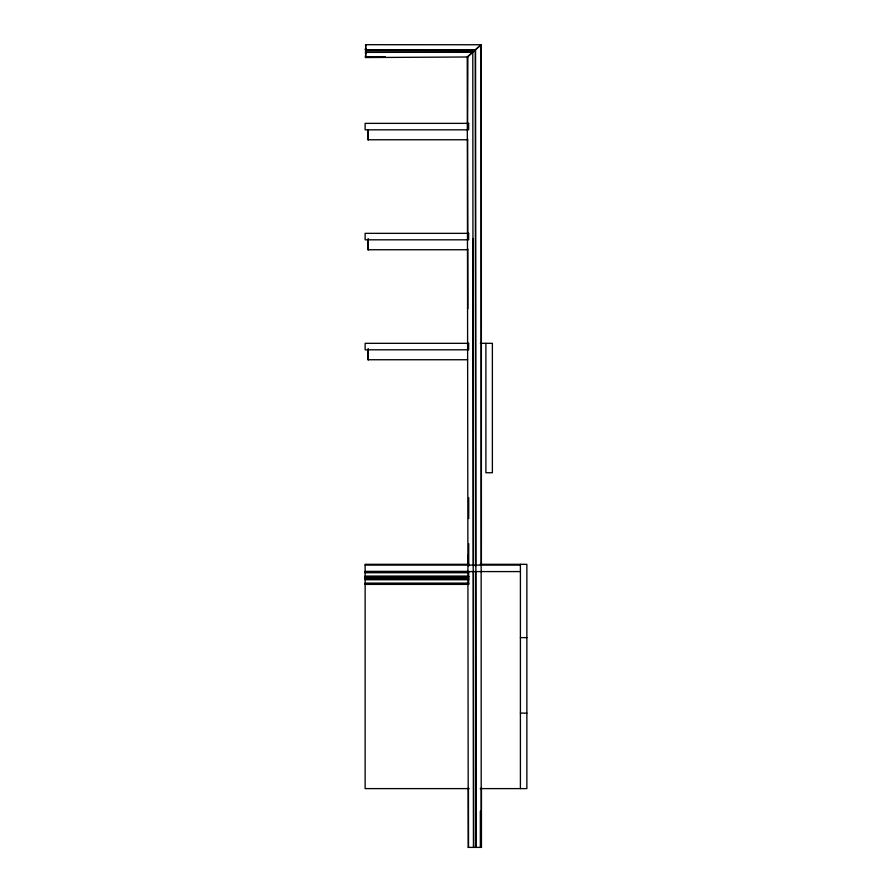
<?xml version="1.0" encoding="UTF-8"?>
<svg xmlns="http://www.w3.org/2000/svg" width="892" height="892" viewBox="0 0 892 892"><rect width="100%" height="100%" fill="white"/><g stroke="black" fill="none" stroke-linecap="round" stroke-linejoin="round"><path stroke-width="1.34" d="M365.798 52.717L365.53 52.126L473.061 52.048L475.146 50.142M365.475 52.126L365.542 52.628M365.553 51.959L365.787 49.662M365.475 49.372L365.542 48.558M365.564 44.979L365.776 50.242M365.809 44.979L365.508 50.019M365.776 56.363L365.553 57.523L365.776 51.903M365.53 56.363L365.53 57.222M365.776 52.372L365.475 49.762M365.542 53.342L365.497 52.907M365.508 49.473L365.798 48.636L365.798 49.673M365.497 48.792L365.53 49.316M365.776 57.322L365.787 56.898M365.542 52.996L365.497 53.342M365.53 57.11L365.798 52.494M365.486 56.687L385.221 56.642M467.564 56.999L365.475 57.545L365.787 56.999M365.508 44.689L481.312 44.756L481.401 564.524M480.922 44.868C480.264 45.76 481.502 44.21 480.855 45.157M467.698 56.943L473.284 51.836M365.553 50.019L475.057 50.22L480.61 45.169M467.887 56.597L467.631 123.698M365.564 49.762L475.57 49.762M365.564 52.372L472.805 52.293M367.972 139.765L467.653 139.765M367.972 249.749L467.653 249.749M480.342 343.331L492.373 343.331L492.373 472.738L485.895 472.738L485.895 343.331M367.972 359.744L467.653 359.744M469.103 564.313L365.129 564.313L365.129 788.606L469.103 788.606M480.197 564.313L526.871 564.313L526.871 788.606L480.197 788.606M365.129 565.115L520.404 565.115M365.129 571.46L468.646 571.46L468.646 584.383L365.129 584.394M365.129 571.582L520.404 571.582M365.129 571.895L468.646 571.895M365.129 572.753L468.646 572.753M365.129 576.12L468.646 576.12M365.129 576.622L468.646 576.622M365.129 577.102L468.646 577.091M365.129 578.652L468.646 578.652M365.129 578.763L468.646 578.919L365.129 578.986M365.129 579.309L468.646 579.309M365.129 579.744L468.646 579.744M365.129 583.112L468.646 583.112M520.404 637.635L526.871 637.635M520.404 713.121L526.871 713.121M468.233 847.4L481.446 847.4L481.446 787.48M480.342 811.207L480.353 847.4M475.559 49.606L476.038 847.4M475.302 49.841L475.614 566.23M475.626 571.805L475.793 847.4M473.206 238.521L473.462 565.952M473.474 571.527L473.685 847.4M472.793 52.048L473.44 847.4M468.724 497.725L468.746 518.62M468.724 543.696L468.746 565.985M467.642 139.007L467.765 233.648M467.776 248.957L467.854 308.799M468.155 555.136L468.166 564.881M468.445 787.558L468.523 847.4M468.267 847.4L467.241 56.898L481.044 44.767L481.212 847.4M520.404 564.313L520.404 788.606M368.285 130.321L368.285 139.765M368.285 238.967L368.285 249.749M368.285 348.95L368.285 359.744M368.028 130.321L368.028 139.765M368.028 238.967L368.028 249.749M368.028 348.95L368.028 359.744M365.787 53.241L365.798 53.286M468.646 123.364L365.129 123.364L365.129 129.831L468.646 129.831L468.646 123.364M468.646 233.347L365.129 233.347L365.129 239.814L468.646 239.814L468.646 233.347M468.646 343.331L365.129 343.331L365.129 349.809L468.646 349.809L468.646 343.331M468.646 576.879L365.129 576.879L468.646 576.934M468.646 583.914L365.129 583.914L468.646 583.97"/></g></svg>
